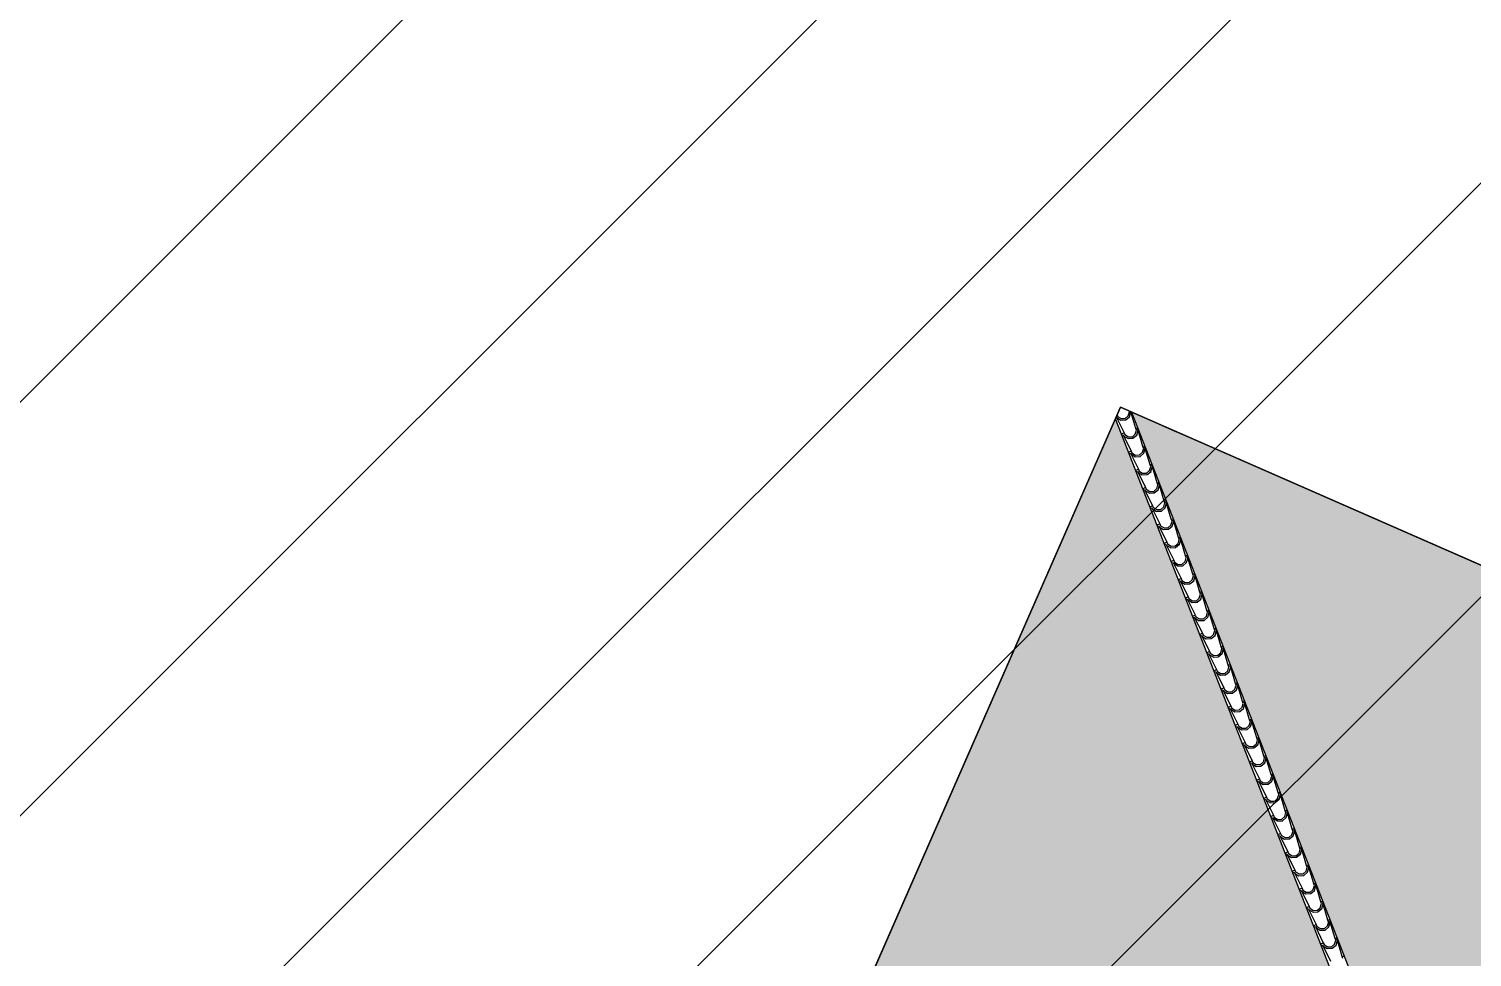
# Model space of a CAD drawing. Header units: millimetres. Extents: x 648844 to 649530, y 1246379 to 1246752.
# Drawn here: x 649099.12 to 649111.45, y 1246494.7 to 1246502.63 of the extents above; entities that cross this region are included whole.
import ezdxf

# ---------------------------------------------------------------- set-up
doc = ezdxf.new("R2010")
doc.units = ezdxf.units.MM
doc.header["$LTSCALE"] = 20
doc.header["$MEASUREMENT"] = 0
doc.layers.get('0').update_dxf_attribs({"linetype": 'CONTINUOUS'})
doc.layers.add('TECHO', color=30, linetype='CONTINUOUS')

# ---------------------------------------------------------------- blocks, each defined once
blk = doc.blocks.new('TEJA45')
at = {"layer": 'TECHO'}
for p, q in [((-3.424, -0.836), (-3.542, -0.736)), ((-3.628, -0.821), (-3.631, -0.825)), ((-3.63, -0.8), (-3.618, -0.812)), ((-3.618, -0.812), (-3.628, -0.821)), ((-3.618, -0.812), (-3.519, -0.93)), ((-3.512, -0.843), (-3.531, -0.88)), ((-3.502, -0.852), (-3.516, -0.883)), ((-3.474, -0.824), (-3.512, -0.843)), ((-3.471, -0.838), (-3.502, -0.852)), ((-3.43, -0.829), (-3.474, -0.824)), ((-3.436, -0.843), (-3.471, -0.838)), ((-3.424, -0.854), (-3.436, -0.843)), ((-3.416, -0.828), (-3.424, -0.836)), ((-3.407, -0.837), (-3.424, -0.854)), ((-3.306, -0.954), (-3.424, -0.854)), ((-3.531, -0.88), (-3.525, -0.924)), ((-3.519, -0.93), (-3.522, -0.934)), ((-3.519, -0.93), (-3.509, -0.921)), ((-3.516, -0.883), (-3.512, -0.918)), ((-3.509, -0.94), (-3.513, -0.943)), ((-3.512, -0.918), (-3.5, -0.93)), ((-3.5, -0.93), (-3.509, -0.94)), ((-3.5, -0.93), (-3.401, -1.048)), ((-3.394, -0.961), (-3.413, -0.999)), ((-3.384, -0.97), (-3.398, -1.001)), ((-3.356, -0.942), (-3.394, -0.961)), ((-3.353, -0.956), (-3.384, -0.97)), ((-3.312, -0.948), (-3.356, -0.942)), ((-3.318, -0.961), (-3.353, -0.956)), ((-3.306, -0.973), (-3.318, -0.961)), ((-3.298, -0.946), (-3.306, -0.954)), ((-3.289, -0.955), (-3.306, -0.973)), ((-3.188, -1.072), (-3.306, -0.973)), ((-3.413, -0.998), (-3.407, -1.042)), ((-3.401, -1.048), (-3.404, -1.052)), ((-3.401, -1.048), (-3.391, -1.039)), ((-3.398, -1.001), (-3.394, -1.037)), ((-3.391, -1.058), (-3.395, -1.061)), ((-3.394, -1.036), (-3.382, -1.048)), ((-3.382, -1.048), (-3.391, -1.058)), ((-3.382, -1.048), (-3.283, -1.166)), ((-3.275, -1.079), (-3.294, -1.117)), ((-3.266, -1.089), (-3.28, -1.119)), ((-3.238, -1.06), (-3.275, -1.079)), ((-3.235, -1.074), (-3.266, -1.089)), ((-3.194, -1.066), (-3.238, -1.06)), ((-3.2, -1.079), (-3.235, -1.074)), ((-3.188, -1.091), (-3.2, -1.079)), ((-3.18, -1.064), (-3.188, -1.072)), ((-3.171, -1.073), (-3.188, -1.091)), ((-3.07, -1.19), (-3.188, -1.091)), ((-3.295, -1.117), (-3.289, -1.16)), ((-3.283, -1.166), (-3.286, -1.17)), ((-3.283, -1.166), (-3.273, -1.157)), ((-3.28, -1.119), (-3.275, -1.155)), ((-3.273, -1.176), (-3.277, -1.179)), ((-3.275, -1.155), (-3.264, -1.166)), ((-3.264, -1.166), (-3.273, -1.176)), ((-3.264, -1.166), (-3.164, -1.285)), ((-3.157, -1.197), (-3.176, -1.235)), ((-3.148, -1.207), (-3.162, -1.237)), ((-3.12, -1.178), (-3.157, -1.197)), ((-3.117, -1.193), (-3.148, -1.207)), ((-3.076, -1.184), (-3.12, -1.178)), ((-3.082, -1.197), (-3.117, -1.192)), ((-3.07, -1.209), (-3.082, -1.197)), ((-3.062, -1.182), (-3.07, -1.19)), ((-3.052, -1.191), (-3.07, -1.209)), ((-2.952, -1.308), (-3.07, -1.209)), ((-3.176, -1.235), (-3.17, -1.278)), ((-3.164, -1.285), (-3.168, -1.288)), ((-3.164, -1.285), (-3.155, -1.275)), ((-3.162, -1.237), (-3.157, -1.273)), ((-3.155, -1.294), (-3.159, -1.298)), ((-3.157, -1.273), (-3.145, -1.285)), ((-3.145, -1.285), (-3.155, -1.294)), ((-3.146, -1.285), (-3.046, -1.403)), ((-3.039, -1.315), (-3.058, -1.353)), ((-3.058, -1.353), (-3.052, -1.397)), ((-3.03, -1.325), (-3.044, -1.356)), ((-3.044, -1.356), (-3.039, -1.391)), ((-3.001, -1.296), (-3.039, -1.315)), ((-2.999, -1.311), (-3.03, -1.325)), ((-2.958, -1.302), (-3.001, -1.296)), ((-2.963, -1.315), (-2.999, -1.311)), ((-2.952, -1.327), (-2.964, -1.315)), ((-2.944, -1.3), (-2.952, -1.308)), ((-2.934, -1.31), (-2.952, -1.327)), ((-2.834, -1.426), (-2.952, -1.327)), ((-3.046, -1.403), (-3.05, -1.406)), ((-3.046, -1.403), (-3.037, -1.393)), ((-3.037, -1.412), (-3.04, -1.416)), ((-3.039, -1.391), (-3.027, -1.403)), ((-3.027, -1.403), (-3.037, -1.412)), ((-3.027, -1.403), (-2.928, -1.521)), ((-2.921, -1.433), (-2.94, -1.471)), ((-2.94, -1.471), (-2.934, -1.515)), ((-2.911, -1.443), (-2.926, -1.474)), ((-2.926, -1.474), (-2.921, -1.509)), ((-2.883, -1.415), (-2.921, -1.433)), ((-2.881, -1.429), (-2.911, -1.443)), ((-2.84, -1.42), (-2.883, -1.414)), ((-2.845, -1.433), (-2.881, -1.429)), ((-2.834, -1.445), (-2.845, -1.433)), ((-2.826, -1.418), (-2.834, -1.426)), ((-2.816, -1.428), (-2.834, -1.445)), ((-2.715, -1.544), (-2.834, -1.445)), ((-2.928, -1.521), (-2.932, -1.524)), ((-2.928, -1.521), (-2.919, -1.511)), ((-2.919, -1.53), (-2.922, -1.534)), ((-2.921, -1.509), (-2.909, -1.521)), ((-2.909, -1.521), (-2.919, -1.53)), ((-2.909, -1.521), (-2.81, -1.639)), ((-2.803, -1.552), (-2.822, -1.589)), ((-2.822, -1.589), (-2.816, -1.633)), ((-2.808, -1.592), (-2.803, -1.627)), ((-2.793, -1.561), (-2.807, -1.592)), ((-2.765, -1.533), (-2.803, -1.552)), ((-2.763, -1.547), (-2.793, -1.561)), ((-2.721, -1.538), (-2.765, -1.533)), ((-2.727, -1.552), (-2.763, -1.547)), ((-2.715, -1.563), (-2.727, -1.552)), ((-2.707, -1.537), (-2.715, -1.544)), ((-2.698, -1.546), (-2.715, -1.563)), ((-2.597, -1.663), (-2.715, -1.563)), ((-2.81, -1.639), (-2.813, -1.643)), ((-2.81, -1.639), (-2.8, -1.63)), ((-2.8, -1.648), (-2.804, -1.652)), ((-2.803, -1.627), (-2.791, -1.639)), ((-2.791, -1.639), (-2.8, -1.648)), ((-2.791, -1.639), (-2.692, -1.757)), ((-2.685, -1.67), (-2.704, -1.708)), ((-2.704, -1.707), (-2.698, -1.751)), ((-2.675, -1.679), (-2.689, -1.71)), ((-2.689, -1.71), (-2.685, -1.746)), ((-2.647, -1.651), (-2.685, -1.67)), ((-2.644, -1.665), (-2.675, -1.679)), ((-2.603, -1.657), (-2.647, -1.651)), ((-2.609, -1.67), (-2.644, -1.665)), ((-2.597, -1.682), (-2.609, -1.67)), ((-2.589, -1.655), (-2.597, -1.663)), ((-2.58, -1.664), (-2.597, -1.682)), ((-2.479, -1.781), (-2.597, -1.682)), ((-2.692, -1.757), (-2.695, -1.761)), ((-2.692, -1.757), (-2.682, -1.748)), ((-2.682, -1.767), (-2.686, -1.77)), ((-2.685, -1.745), (-2.673, -1.757)), ((-2.673, -1.757), (-2.682, -1.767)), ((-2.673, -1.757), (-2.574, -1.875)), ((-2.586, -1.826), (-2.58, -1.869)), ((-2.567, -1.788), (-2.585, -1.826)), ((-2.557, -1.798), (-2.571, -1.828)), ((-2.571, -1.828), (-2.567, -1.864)), ((-2.529, -1.769), (-2.567, -1.788)), ((-2.526, -1.783), (-2.557, -1.797)), ((-2.485, -1.775), (-2.529, -1.769)), ((-2.491, -1.788), (-2.526, -1.783)), ((-2.479, -1.8), (-2.491, -1.788)), ((-2.471, -1.773), (-2.479, -1.781)), ((-2.462, -1.782), (-2.479, -1.8)), ((-2.361, -1.899), (-2.479, -1.8)), ((-2.574, -1.875), (-2.577, -1.879)), ((-2.574, -1.875), (-2.564, -1.866)), ((-2.564, -1.885), (-2.568, -1.888)), ((-2.567, -1.864), (-2.555, -1.875)), ((-2.555, -1.875), (-2.564, -1.885)), ((-2.555, -1.875), (-2.455, -1.993)), ((-2.448, -1.906), (-2.467, -1.944)), ((-2.467, -1.944), (-2.462, -1.987)), ((-2.439, -1.916), (-2.453, -1.946)), ((-2.453, -1.946), (-2.448, -1.982)), ((-2.411, -1.887), (-2.448, -1.906)), ((-2.408, -1.901), (-2.439, -1.916)), ((-2.367, -1.893), (-2.411, -1.887)), ((-2.373, -1.906), (-2.408, -1.901)), ((-2.361, -1.918), (-2.373, -1.906)), ((-2.353, -1.891), (-2.361, -1.899)), ((-2.343, -1.9), (-2.361, -1.918)), ((-2.243, -2.017), (-2.361, -1.918)), ((-2.455, -1.993), (-2.459, -1.997)), ((-2.455, -1.993), (-2.446, -1.984)), ((-2.446, -2.003), (-2.45, -2.007)), ((-2.448, -1.982), (-2.437, -1.993)), ((-2.437, -1.993), (-2.446, -2.003)), ((-2.437, -1.993), (-2.337, -2.112)), ((-2.33, -2.024), (-2.349, -2.062)), ((-2.349, -2.062), (-2.343, -2.106)), ((-2.321, -2.034), (-2.335, -2.065)), ((-2.335, -2.065), (-2.33, -2.1)), ((-2.292, -2.005), (-2.33, -2.024)), ((-2.29, -2.02), (-2.321, -2.034)), ((-2.249, -2.011), (-2.292, -2.005)), ((-2.254, -2.024), (-2.29, -2.019)), ((-2.243, -2.036), (-2.255, -2.024)), ((-2.235, -2.009), (-2.243, -2.017)), ((-2.225, -2.019), (-2.243, -2.036)), ((-2.125, -2.135), (-2.243, -2.036)), ((-2.337, -2.112), (-2.341, -2.115)), ((-2.337, -2.112), (-2.328, -2.102)), ((-2.328, -2.121), (-2.331, -2.125)), ((-2.33, -2.1), (-2.318, -2.112)), ((-2.318, -2.112), (-2.328, -2.121)), ((-2.318, -2.112), (-2.219, -2.23)), ((-2.212, -2.142), (-2.231, -2.18)), ((-2.231, -2.18), (-2.225, -2.224)), ((-2.202, -2.152), (-2.217, -2.183)), ((-2.217, -2.183), (-2.212, -2.218)), ((-2.174, -2.123), (-2.212, -2.142)), ((-2.212, -2.218), (-2.2, -2.23)), ((-2.172, -2.138), (-2.202, -2.152)), ((-2.131, -2.129), (-2.174, -2.123)), ((-2.136, -2.142), (-2.172, -2.138)), ((-2.125, -2.154), (-2.136, -2.142)), ((-2.117, -2.127), (-2.125, -2.135)), ((-2.107, -2.137), (-2.125, -2.154)), ((-2.006, -2.253), (-2.125, -2.154)), ((-2.219, -2.23), (-2.223, -2.233)), ((-2.219, -2.23), (-2.21, -2.22)), ((-2.21, -2.239), (-2.213, -2.243)), ((-2.2, -2.23), (-2.21, -2.239)), ((-2.2, -2.23), (-2.101, -2.348)), ((-2.094, -2.26), (-2.113, -2.298)), ((-2.113, -2.298), (-2.107, -2.342)), ((-2.101, -2.348), (-2.092, -2.339)), ((-2.099, -2.301), (-2.094, -2.336)), ((-2.084, -2.27), (-2.098, -2.301)), ((-2.056, -2.242), (-2.094, -2.261)), ((-2.094, -2.336), (-2.082, -2.348)), ((-2.054, -2.256), (-2.084, -2.27)), ((-2.012, -2.247), (-2.056, -2.241)), ((-2.018, -2.261), (-2.054, -2.256)), ((-2.006, -2.272), (-2.018, -2.261)), ((-1.998, -2.245), (-2.006, -2.253)), ((-1.989, -2.255), (-2.006, -2.272)), ((-1.888, -2.372), (-2.006, -2.272)), ((-2.101, -2.348), (-2.105, -2.352)), ((-2.092, -2.357), (-2.095, -2.361)), ((-2.082, -2.348), (-2.092, -2.357)), ((-2.082, -2.348), (-1.983, -2.466)), ((-1.976, -2.379), (-1.995, -2.416)), ((-1.995, -2.416), (-1.989, -2.46)), ((-1.983, -2.466), (-1.973, -2.457)), ((-1.966, -2.388), (-1.98, -2.419)), ((-1.98, -2.419), (-1.976, -2.454)), ((-1.938, -2.36), (-1.976, -2.379)), ((-1.976, -2.454), (-1.964, -2.466)), ((-1.935, -2.374), (-1.966, -2.388)), ((-1.894, -2.366), (-1.938, -2.36)), ((-1.9, -2.379), (-1.935, -2.374)), ((-1.888, -2.39), (-1.9, -2.379)), ((-1.88, -2.364), (-1.888, -2.372)), ((-1.871, -2.373), (-1.888, -2.39)), ((-1.77, -2.49), (-1.888, -2.39)), ((-1.983, -2.466), (-1.986, -2.47)), ((-1.973, -2.476), (-1.977, -2.479)), ((-1.964, -2.466), (-1.973, -2.476)), ((-1.964, -2.466), (-1.865, -2.584)), ((-1.877, -2.535), (-1.871, -2.578)), ((-1.858, -2.497), (-1.876, -2.535)), ((-1.865, -2.584), (-1.868, -2.588)), ((-1.865, -2.584), (-1.855, -2.575)), ((-1.848, -2.506), (-1.862, -2.537)), ((-1.862, -2.537), (-1.858, -2.573)), ((-1.82, -2.478), (-1.858, -2.497)), ((-1.858, -2.572), (-1.846, -2.584)), ((-1.846, -2.584), (-1.855, -2.594)), ((-1.817, -2.492), (-1.848, -2.506)), ((-1.846, -2.584), (-1.747, -2.702)), ((-1.776, -2.484), (-1.82, -2.478)), ((-1.782, -2.497), (-1.817, -2.492)), ((-1.77, -2.509), (-1.782, -2.497)), ((-1.762, -2.482), (-1.77, -2.49)), ((-1.753, -2.491), (-1.77, -2.509)), ((-1.652, -2.608), (-1.77, -2.509)), ((-1.855, -2.594), (-1.859, -2.597)), ((-1.739, -2.615), (-1.758, -2.653)), ((-1.758, -2.653), (-1.753, -2.696)), ((-1.747, -2.702), (-1.75, -2.706)), ((-1.747, -2.702), (-1.737, -2.693)), ((-1.73, -2.625), (-1.744, -2.655)), ((-1.744, -2.655), (-1.739, -2.691)), ((-1.737, -2.712), (-1.741, -2.715)), ((-1.702, -2.596), (-1.739, -2.615)), ((-1.739, -2.691), (-1.728, -2.702)), ((-1.728, -2.702), (-1.737, -2.712)), ((-1.699, -2.61), (-1.73, -2.625)), ((-1.728, -2.702), (-1.628, -2.821)), ((-1.658, -2.602), (-1.702, -2.596)), ((-1.664, -2.615), (-1.699, -2.61)), ((-1.652, -2.627), (-1.664, -2.615)), ((-1.644, -2.6), (-1.652, -2.608)), ((-1.635, -2.609), (-1.652, -2.627)), ((-1.534, -2.726), (-1.652, -2.627)), ((-1.621, -2.733), (-1.64, -2.771)), ((-1.64, -2.771), (-1.634, -2.815)), ((-1.628, -2.821), (-1.632, -2.824)), ((-1.628, -2.821), (-1.619, -2.811)), ((-1.612, -2.743), (-1.626, -2.773)), ((-1.626, -2.773), (-1.621, -2.809)), ((-1.619, -2.83), (-1.622, -2.834)), ((-1.583, -2.714), (-1.621, -2.733)), ((-1.621, -2.809), (-1.609, -2.821)), ((-1.609, -2.821), (-1.619, -2.83)), ((-1.581, -2.729), (-1.612, -2.743)), ((-1.609, -2.821), (-1.51, -2.939)), ((-1.54, -2.72), (-1.584, -2.714)), ((-1.546, -2.733), (-1.581, -2.728)), ((-1.534, -2.745), (-1.546, -2.733)), ((-1.526, -2.718), (-1.534, -2.726)), ((-1.516, -2.728), (-1.534, -2.745)), ((-1.416, -2.844), (-1.534, -2.745)), ((-1.465, -2.832), (-1.503, -2.851)), ((-1.422, -2.838), (-1.465, -2.832)), ((-1.503, -2.851), (-1.522, -2.889)), ((-1.522, -2.889), (-1.516, -2.933)), ((-1.51, -2.939), (-1.514, -2.942)), ((-1.51, -2.939), (-1.501, -2.929)), ((-1.493, -2.861), (-1.508, -2.892)), ((-1.508, -2.892), (-1.503, -2.927)), ((-1.501, -2.948), (-1.504, -2.952)), ((-1.503, -2.927), (-1.491, -2.939)), ((-1.491, -2.939), (-1.501, -2.948)), ((-1.463, -2.847), (-1.494, -2.861)), ((-1.491, -2.939), (-1.392, -3.057)), ((-1.427, -2.851), (-1.463, -2.847)), ((-1.416, -2.863), (-1.427, -2.851)), ((-1.408, -2.836), (-1.416, -2.844)), ((-1.398, -2.846), (-1.416, -2.863)), ((-1.297, -2.962), (-1.416, -2.863)), ((-1.347, -2.951), (-1.385, -2.969)), ((-1.303, -2.956), (-1.347, -2.95)), ((-1.29, -2.954), (-1.298, -2.962)), ((-1.385, -2.969), (-1.404, -3.007)), ((-1.404, -3.007), (-1.398, -3.051)), ((-1.392, -3.057), (-1.396, -3.06)), ((-1.392, -3.057), (-1.383, -3.047)), ((-1.375, -2.979), (-1.39, -3.01)), ((-1.39, -3.01), (-1.385, -3.045)), ((-1.383, -3.066), (-1.386, -3.07)), ((-1.385, -3.045), (-1.373, -3.057)), ((-1.373, -3.057), (-1.383, -3.066)), ((-1.345, -2.965), (-1.375, -2.979)), ((-1.373, -3.057), (-1.274, -3.175)), ((-1.309, -2.969), (-1.345, -2.965)), ((-1.298, -2.981), (-1.309, -2.969)), ((-1.28, -2.964), (-1.298, -2.981)), ((-1.179, -3.081), (-1.297, -2.981)), ((-1.229, -3.069), (-1.267, -3.088)), ((-1.185, -3.075), (-1.229, -3.069)), ((-1.171, -3.073), (-1.179, -3.081)), ((-1.162, -3.082), (-1.179, -3.099)), ((-1.267, -3.088), (-1.286, -3.125)), ((-1.286, -3.125), (-1.28, -3.169)), ((-1.274, -3.175), (-1.277, -3.179)), ((-1.274, -3.175), (-1.264, -3.166)), ((-1.257, -3.097), (-1.271, -3.128)), ((-1.271, -3.128), (-1.267, -3.163)), ((-1.264, -3.185), (-1.268, -3.188)), ((-1.267, -3.163), (-1.255, -3.175)), ((-1.255, -3.175), (-1.264, -3.185)), ((-1.226, -3.083), (-1.257, -3.097)), ((-1.255, -3.175), (-1.156, -3.293)), ((-1.191, -3.088), (-1.226, -3.083)), ((-1.179, -3.099), (-1.191, -3.088)), ((-1.061, -3.199), (-1.179, -3.099)), ((-1.111, -3.187), (-1.149, -3.206)), ((-1.108, -3.201), (-1.139, -3.215)), ((-1.067, -3.193), (-1.111, -3.187)), ((-1.073, -3.206), (-1.108, -3.201)), ((-1.053, -3.191), (-1.061, -3.199)), ((-1.044, -3.2), (-1.061, -3.218)), ((-1.149, -3.206), (-1.168, -3.244)), ((-1.168, -3.243), (-1.162, -3.287)), ((-1.156, -3.293), (-1.159, -3.297)), ((-1.156, -3.293), (-1.146, -3.284)), ((-1.139, -3.215), (-1.153, -3.246)), ((-1.153, -3.246), (-1.149, -3.282)), ((-1.146, -3.303), (-1.15, -3.306)), ((-1.149, -3.281), (-1.137, -3.293)), ((-1.137, -3.293), (-1.146, -3.303)), ((-1.137, -3.293), (-1.038, -3.411)), ((-1.061, -3.218), (-1.073, -3.206)), ((-0.943, -3.317), (-1.061, -3.218)), ((-1.03, -3.324), (-1.049, -3.362)), ((-0.993, -3.305), (-1.03, -3.324)), ((-0.99, -3.319), (-1.021, -3.334)), ((-0.949, -3.311), (-0.993, -3.305)), ((-0.955, -3.324), (-0.99, -3.319)), ((-0.943, -3.336), (-0.955, -3.324)), ((-0.935, -3.309), (-0.943, -3.317)), ((-0.926, -3.318), (-0.943, -3.336)), ((-1.05, -3.362), (-1.044, -3.405)), ((-1.038, -3.411), (-1.041, -3.415)), ((-1.038, -3.411), (-1.028, -3.402)), ((-1.021, -3.334), (-1.035, -3.364)), ((-1.035, -3.364), (-1.03, -3.4)), ((-1.028, -3.421), (-1.032, -3.424)), ((-1.03, -3.4), (-1.019, -3.411)), ((-1.019, -3.411), (-1.028, -3.421)), ((-1.019, -3.411), (-0.919, -3.53)), ((-0.825, -3.435), (-0.943, -3.336)), ((-0.912, -3.442), (-0.931, -3.48)), ((-0.903, -3.452), (-0.917, -3.482)), ((-0.875, -3.423), (-0.912, -3.442)), ((-0.872, -3.438), (-0.903, -3.452)), ((-0.831, -3.429), (-0.875, -3.423)), ((-0.837, -3.442), (-0.872, -3.437)), ((-0.825, -3.454), (-0.837, -3.442)), ((-0.817, -3.427), (-0.825, -3.435)), ((-0.807, -3.436), (-0.825, -3.454)), ((-0.931, -3.48), (-0.925, -3.523)), ((-0.919, -3.53), (-0.923, -3.533)), ((-0.919, -3.53), (-0.91, -3.52)), ((-0.917, -3.482), (-0.912, -3.518)), ((-0.91, -3.539), (-0.914, -3.543)), ((-0.912, -3.518), (-0.9, -3.53)), ((-0.9, -3.53), (-0.91, -3.539)), ((-0.901, -3.53), (-0.801, -3.648)), ((-0.707, -3.553), (-0.825, -3.454)), ((-0.794, -3.56), (-0.813, -3.598)), ((-0.785, -3.57), (-0.799, -3.601)), ((-0.756, -3.541), (-0.794, -3.56)), ((-0.754, -3.556), (-0.785, -3.57)), ((-0.713, -3.547), (-0.756, -3.541)), ((-0.718, -3.56), (-0.754, -3.556)), ((-0.707, -3.572), (-0.719, -3.56)), ((-0.699, -3.545), (-0.707, -3.553)), ((-0.689, -3.555), (-0.707, -3.572)), ((-0.589, -3.671), (-0.707, -3.572)), ((-0.813, -3.598), (-0.807, -3.642)), ((-0.801, -3.648), (-0.805, -3.651)), ((-0.801, -3.648), (-0.792, -3.638)), ((-0.799, -3.601), (-0.794, -3.636)), ((-0.792, -3.657), (-0.795, -3.661)), ((-0.794, -3.636), (-0.782, -3.648)), ((-0.782, -3.648), (-0.792, -3.657)), ((-0.782, -3.648), (-0.683, -3.766)), ((-0.676, -3.678), (-0.695, -3.716)), ((-0.666, -3.688), (-0.681, -3.719)), ((-0.638, -3.66), (-0.676, -3.678)), ((-0.636, -3.674), (-0.666, -3.688)), ((-0.595, -3.665), (-0.638, -3.659)), ((-0.6, -3.678), (-0.636, -3.674)), ((-0.589, -3.69), (-0.6, -3.678)), ((-0.581, -3.663), (-0.589, -3.671)), ((-0.571, -3.673), (-0.589, -3.69)), ((-0.47, -3.789), (-0.589, -3.69)), ((-0.695, -3.716), (-0.689, -3.76)), ((-0.683, -3.766), (-0.687, -3.769)), ((-0.683, -3.766), (-0.674, -3.756)), ((-0.681, -3.719), (-0.676, -3.754)), ((-0.674, -3.775), (-0.677, -3.779)), ((-0.676, -3.754), (-0.664, -3.766)), ((-0.664, -3.766), (-0.674, -3.775)), ((-0.664, -3.766), (-0.565, -3.884)), ((-0.558, -3.797), (-0.577, -3.834)), ((-0.548, -3.806), (-0.562, -3.837)), ((-0.52, -3.778), (-0.558, -3.797)), ((-0.518, -3.792), (-0.548, -3.806)), ((-0.476, -3.783), (-0.52, -3.778)), ((-0.482, -3.797), (-0.518, -3.792)), ((-0.47, -3.808), (-0.482, -3.797)), ((-0.462, -3.782), (-0.47, -3.789)), ((-0.453, -3.791), (-0.47, -3.808)), ((-0.352, -3.908), (-0.47, -3.808)), ((-0.577, -3.834), (-0.571, -3.878)), ((-0.565, -3.884), (-0.568, -3.888)), ((-0.565, -3.884), (-0.555, -3.875)), ((-0.563, -3.837), (-0.558, -3.872)), ((-0.555, -3.893), (-0.559, -3.897)), ((-0.558, -3.872), (-0.546, -3.884)), ((-0.546, -3.884), (-0.555, -3.893)), ((-0.546, -3.884), (-0.447, -4.002)), ((-0.44, -3.915), (-0.459, -3.953)), ((-0.43, -3.924), (-0.444, -3.955)), ((-0.402, -3.896), (-0.44, -3.915)), ((-0.399, -3.91), (-0.43, -3.924)), ((-0.358, -3.902), (-0.402, -3.896)), ((-0.364, -3.915), (-0.399, -3.91)), ((-0.352, -3.927), (-0.364, -3.915)), ((-0.344, -3.9), (-0.352, -3.908)), ((-0.335, -3.909), (-0.352, -3.927)), ((-0.234, -4.026), (-0.352, -3.927)), ((-0.459, -3.952), (-0.453, -3.996)), ((-0.447, -4.002), (-0.45, -4.006)), ((-0.447, -4.002), (-0.437, -3.993)), ((-0.444, -3.955), (-0.44, -3.991)), ((-0.437, -4.012), (-0.441, -4.015)), ((-0.44, -3.99), (-0.428, -4.002)), ((-0.428, -4.002), (-0.437, -4.012)), ((-0.428, -4.002), (-0.329, -4.12)), ((-0.322, -4.033), (-0.34, -4.071)), ((-0.312, -4.042), (-0.326, -4.073)), ((-0.284, -4.014), (-0.322, -4.033)), ((-0.281, -4.028), (-0.312, -4.042)), ((-0.24, -4.02), (-0.284, -4.014)), ((-0.246, -4.033), (-0.281, -4.028)), ((-0.234, -4.045), (-0.246, -4.033)), ((-0.226, -4.018), (-0.234, -4.026)), ((-0.217, -4.027), (-0.234, -4.045)), ((-0.116, -4.144), (-0.234, -4.045)), ((-0.341, -4.071), (-0.335, -4.114)), ((-0.329, -4.12), (-0.332, -4.124)), ((-0.329, -4.12), (-0.319, -4.111)), ((-0.326, -4.073), (-0.322, -4.109)), ((-0.319, -4.13), (-0.323, -4.133)), ((-0.322, -4.109), (-0.31, -4.12)), ((-0.31, -4.12), (-0.319, -4.13)), ((-0.31, -4.12), (-0.21, -4.238)), ((-0.203, -4.151), (-0.222, -4.189)), ((-0.222, -4.189), (-0.217, -4.232)), ((-0.194, -4.161), (-0.208, -4.191)), ((-0.208, -4.191), (-0.203, -4.227)), ((-0.166, -4.132), (-0.203, -4.151)), ((-0.163, -4.146), (-0.194, -4.161)), ((-0.122, -4.138), (-0.166, -4.132)), ((-0.128, -4.151), (-0.163, -4.146)), ((-0.116, -4.163), (-0.128, -4.151)), ((-0.108, -4.136), (-0.116, -4.144)), ((-0.099, -4.145), (-0.116, -4.163)), ((0, -4.26), (-0.116, -4.163)), ((-0.21, -4.238), (-0.214, -4.242)), ((-0.21, -4.238), (-0.201, -4.229)), ((-0.201, -4.248), (-0.205, -4.251)), ((-0.203, -4.227), (-0.192, -4.238)), ((-0.192, -4.238), (-0.201, -4.248)), ((-0.192, -4.238), (-0.098, -4.35)), ((-0.085, -4.269), (-0.104, -4.307)), ((-0.104, -4.307), (-0.098, -4.35)), ((-0.076, -4.279), (-0.09, -4.31)), ((-0.09, -4.31), (-0.085, -4.345)), ((-0.047, -4.25), (-0.085, -4.269)), ((-0.045, -4.265), (-0.076, -4.279)), ((-0.004, -4.256), (-0.047, -4.25)), ((-0.009, -4.269), (-0.045, -4.264)), ((0, -4.279), (-0.01, -4.269)), ((-0.086, -4.35), (-0.083, -4.347)), ((-0.085, -4.345), (-0.08, -4.35))]:
    blk.add_line(p, q, dxfattribs=at)

msp = doc.modelspace()

# ---------------------------------------------------------------- hatches: boundary and pattern name
h = msp.add_hatch()
h.set_pattern_fill('ANSI31', color=2, scale=20, style=0)
h.set_pattern_definition([(45, (-526.4316, -3378.368), (-1.767766953, 1.767766953), [])])
edge = h.paths.add_edge_path()
edge.add_line((649057.852, 1246574.732), (649143.484, 1246525.396))
edge.add_line((649021.465, 1246521.521), (649057.852, 1246574.732))
edge.add_line((649021.465, 1246521.521), (649126.013, 1246470.828))
edge.add_line((649143.484, 1246525.396), (649148.028, 1246486.904))
h.paths.add_polyline_path([(649085.833, 1246502.103), (649115.307, 1246502.103), (649115.307, 1246507.529), (649085.833, 1246507.529)], flags=24)
at = {"layer": 'TECHO'}
h = msp.add_hatch(dxfattribs=at)
h.set_pattern_fill('SPANTILE', color=254, scale=0.205, angle=395.5159, style=0, pattern_type=2)
h.set_pattern_definition([(151.362564, (649068.866639, 1246532.609373), (2.1707937567, -1.1752786035), [0.18931176, -4.5434808]), (246.33226, (649068.70049, 1246532.7001), (-0.2700508, -0.1054636), [0.0164, -0.1886]), (66.33226, (649068.60317, 1246532.51893), (0.2700508, 0.1054636), [0.0574, -0.1476]), (336.33226, (649068.62621, 1246532.5715), (0.1054636, -0.2700508), [0.0205, -0.1845]), (156.33226, (649068.69766, 1246532.68344), (-0.1054636, 0.2700508), [0.0205, -0.1845]), (66.33226, (649068.67888, 1246532.69167), (0.2700508, 0.1054636), [0.0164, -0.1886]), (66.33226, (649068.6182, 1246532.51235), (0.2700508, 0.1054636), [0.041, -0.164]), (341.301964, (649068.634651, 1246532.549898), (2.3353794838, -0.799767464), [0.18931176, -4.5434808]), (13.636164, (649068.644039, 1246532.545783), (-4.2616898142, -1.0418492495), [0.05412164, -5.35803375]), (47.89736, (649068.696635, 1246532.55854), (0.352344096, 0.29322104), [0.0518613, -0.5964055]), (84.76716, (649068.731406, 1246532.59702), (0.02316971, -0.45780793), [0.0518613, -0.5964055]), (119.028364, (649068.736136, 1246532.648666), (-2.1220590841, 3.8398327014), [0.05412164, -5.35803375]), (46.107364, (649068.687607, 1246532.573691), (-1.6562595159, -1.7361537055), [0.0415094, -4.10942426]), (86.557164, (649068.716385, 1246532.603604), (0.1541987705, 2.394503709), [0.0415094, -4.10942426]), (118.926864, (649068.718878, 1246532.645039), (-1.6179056015, 2.9473897938), [0.04387184, -4.3433196]), (13.737664, (649068.64499, 1246532.563272), (-3.2637788184, -0.8077579816), [0.04387184, -4.3433196])])
h.paths.add_polyline_path([(649104.992, 1246491.53), (649110.583, 1246493.713), (649108.399, 1246499.304)])
h = msp.add_hatch(dxfattribs=at)
h.set_pattern_fill('SPANTILE', color=254, scale=0.205, angle=125.5159, style=0, pattern_type=2)
h.set_pattern_definition([(71.301964, (649170.254766, 1246487.741428), (-0.7997674641, -2.3353794838), [0.18931176, -4.5434808]), (336.33226, (649170.31546, 1246487.92075), (0.2700508, 0.1054636), [0.0164, -0.1886]), (156.33226, (649170.5098, 1246487.85347), (-0.2700508, -0.1054636), [0.0574, -0.1476]), (246.33226, (649170.45722, 1246487.87652), (0.1054636, -0.2700508), [0.0205, -0.1845]), (66.33226, (649170.32883, 1246487.9104), (-0.1054636, 0.2700508), [0.0205, -0.1845]), (156.33226, (649170.33706, 1246487.92918), (-0.2700508, -0.1054636), [0.0164, -0.1886]), (156.33226, (649170.50321, 1246487.83845), (-0.2700508, -0.1054636), [0.041, -0.164]), (241.362564, (649170.465661, 1246487.854913), (-1.1752786035, -2.1707937567), [0.18931176, -4.5434808]), (209.028364, (649170.461546, 1246487.845525), (3.8398327014, 2.1220590841), [0.05412164, -5.35803375]), (174.76716, (649170.414224, 1246487.81926), (-0.45780793, -0.02316971), [0.0518613, -0.5964055]), (137.89736, (649170.36258, 1246487.82399), (0.29322104, -0.352344096), [0.0518613, -0.5964055]), (103.636164, (649170.3241, 1246487.858764), (-1.0418492495, 4.2616898142), [0.05412164, -5.35803375]), (176.557164, (649170.410596, 1246487.836521), (2.394503709, -0.1541987705), [0.0415094, -4.10942426]), (136.107364, (649170.369162, 1246487.839014), (-1.7361537055, 1.6562595159), [0.0415094, -4.10942426]), (103.737664, (649170.3392485, 1246487.867792), (-0.8077579816, 3.2637788184), [0.04387184, -4.3433196]), (208.926864, (649170.448995, 1246487.857741), (2.9473897938, 1.6179056015), [0.04387184, -4.3433196])])
h.paths.add_polyline_path([(649113.429, 1246492.547), (649119.061, 1246494.747), (649108.539, 1246499.358), (649110.739, 1246493.727)])

# ---------------------------------------------------------------- linework, layer by layer
at = {"color": 254}
msp.add_lwpolyline([(649104.95, 1246491.433), (649108.442, 1246499.401), (649119.158, 1246494.704), (649115.666, 1246486.736), (649104.95, 1246491.433)], dxfattribs=at)
at = {"layer": 'TECHO', "color": 254}
for p, q in [((649108.442, 1246499.401), (649104.95, 1246491.433)), ((649104.95, 1246491.433), (649108.442, 1246499.401)), ((649110.583, 1246493.713), (649108.399, 1246499.304)), ((649108.923, 1246499.19), (649108.442, 1246499.401)), ((649119.158, 1246494.704), (649108.442, 1246499.401)), ((649110.739, 1246493.727), (649108.539, 1246499.358))]:
    msp.add_line(p, q, dxfattribs=at)

# ---------------------------------------------------------------- block references
at = {"color": 254, "rotation": 156.3322639301532}
msp.add_blockref('TEJA45', (649106.696, 1246495.417), dxfattribs=at)

doc.saveas('drawing.dxf')
